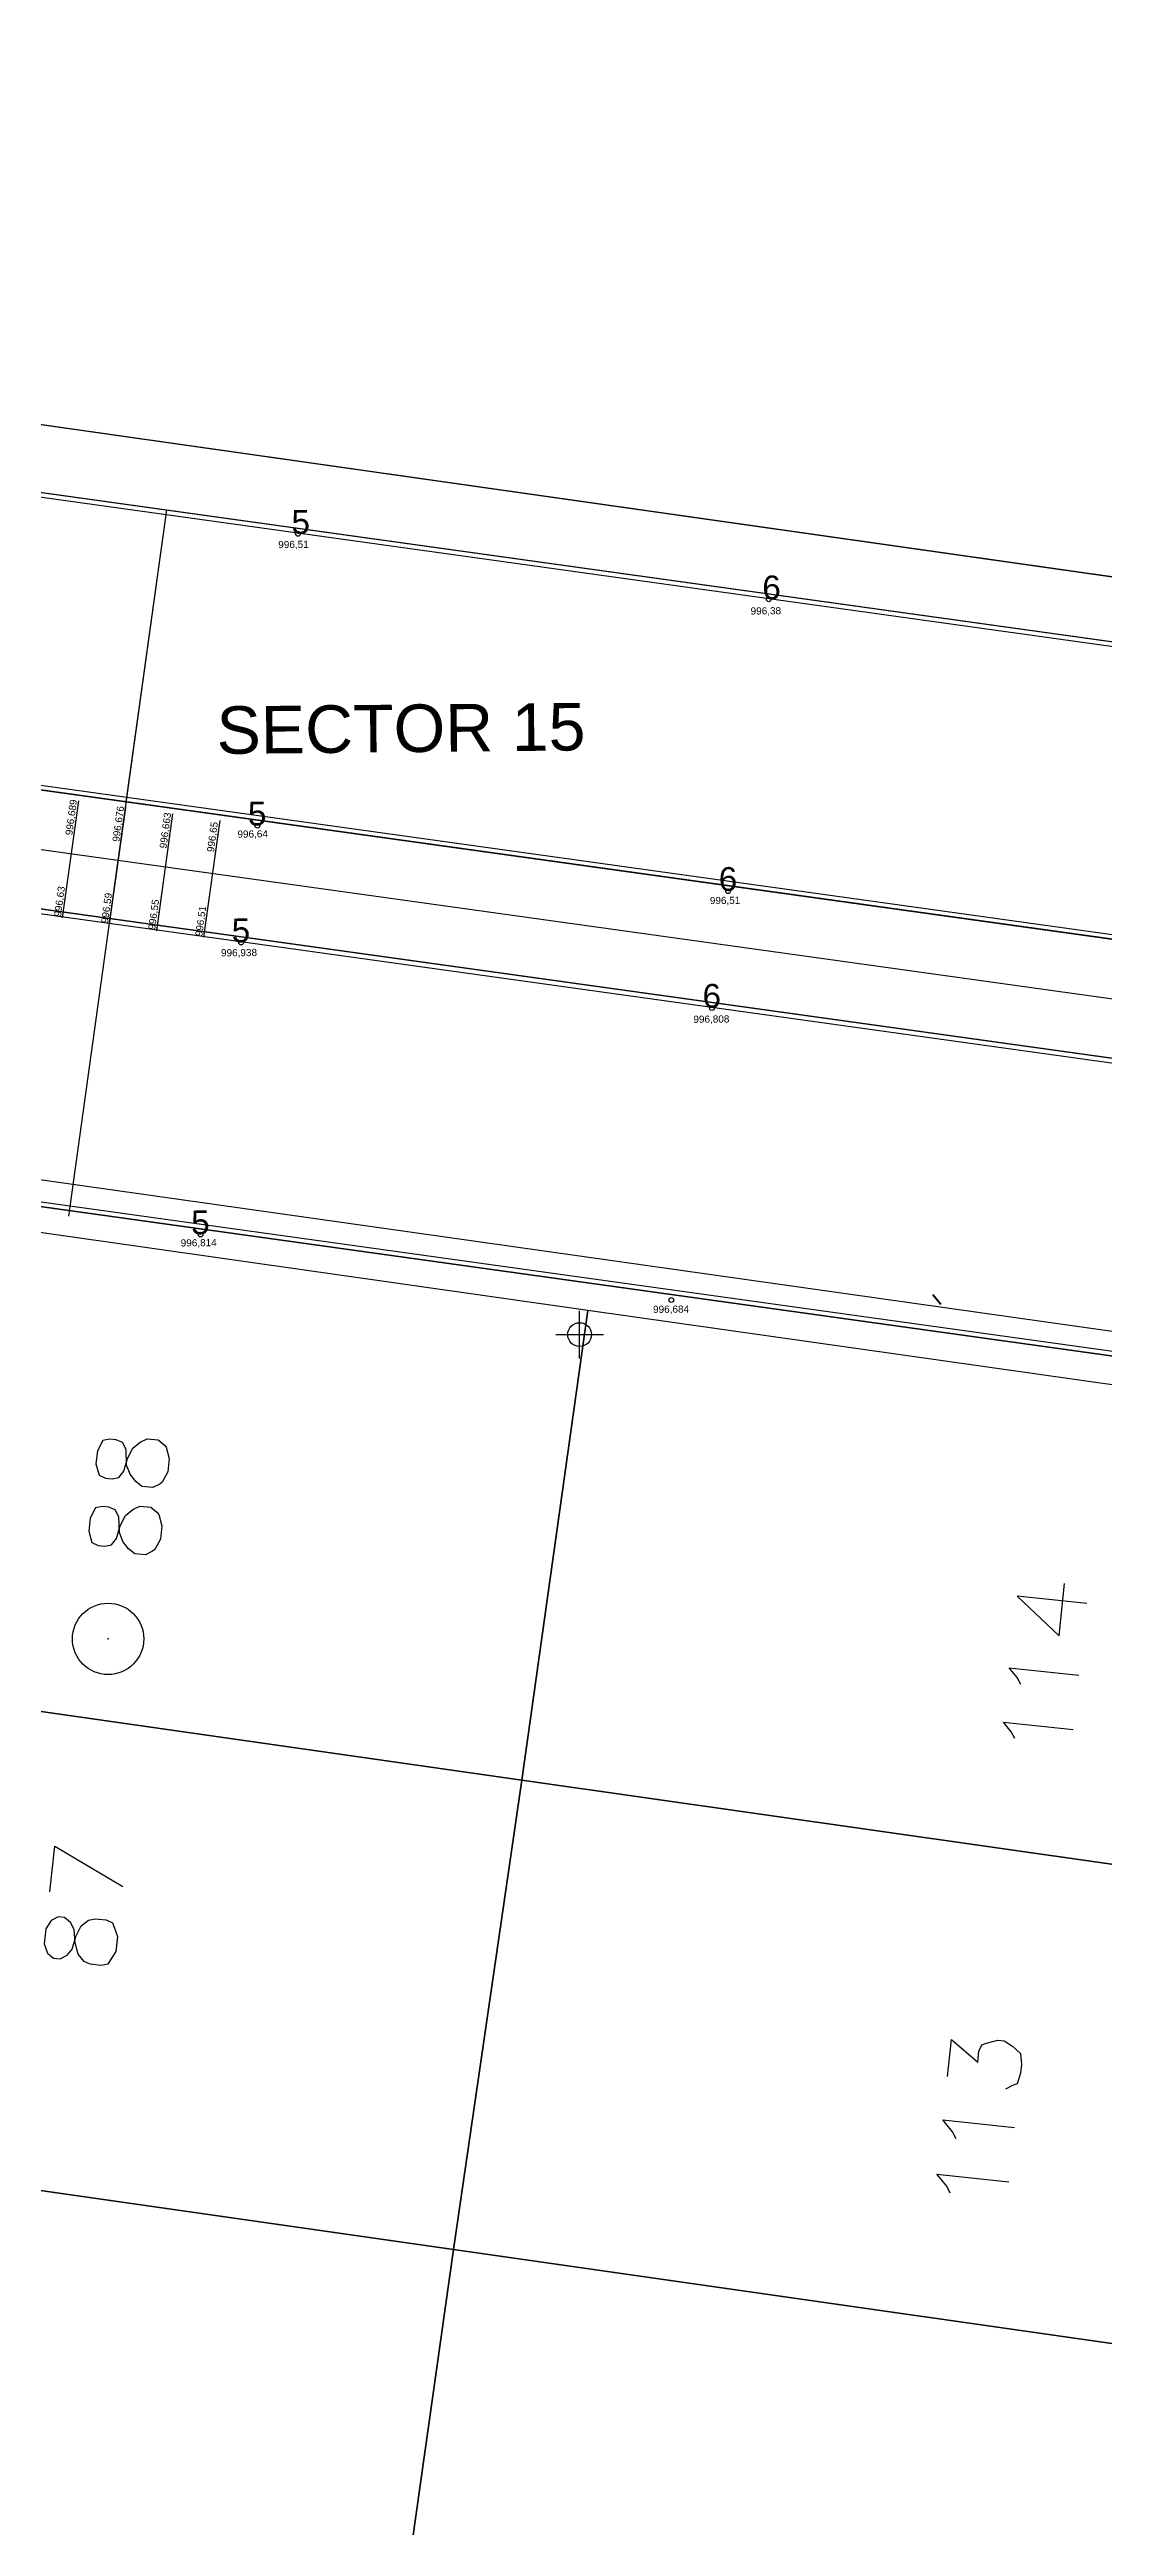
# Model space of a CAD drawing. Header units: metres. Extents: x 678 to 2349, y 417 to 1219.
# Drawn here: x 826.1 to 848.3, y 1021.7 to 1073.8 of the extents above; entities that cross this region are included whole.
import ezdxf

# ---------------------------------------------------------------- set-up
doc = ezdxf.new("R2010")
doc.units = ezdxf.units.M
doc.header["$PDMODE"] = 32
doc.header["$PDSIZE"] = 1.5
for name, color, linetype in [('12-CONDICIONES EXISTENTES', 2, 'Continuous'), ('C-ROAD-PROF-TEXT', 11, 'Continuous'), ('linea 1', 1, 'Continuous'), ('LOTE 243', 1, 'Continuous'), ('puntos nov 7', 50, 'Continuous'), ('PUNTOS V', 4, 'Continuous'), ('V-NODE', 1, 'Continuous')]:
    doc.layers.add(name, color=color, linetype=linetype)
doc.layers.add('PDF2_area escolar', color=7, linetype='Continuous', true_color=0x989898)
doc.layers.add('PDF_Geometry', color=7, linetype='Continuous', true_color=0x797979)
doc.styles.get("Standard").update_dxf_attribs({"font": 'arial.ttf'})

# ---------------------------------------------------------------- blocks, each defined once
blk = doc.blocks.new('*U270')
at = {"color": 0, "linetype": 'ByBlock', "lineweight": -2, "transparency": 16777216}
for p, q in [((-1, 0), (1, 0)), ((0, -1), (0, 1))]:
    blk.add_line(p, q, dxfattribs=at)
blk.add_circle((0, 0), 0.5, dxfattribs=at)
blk = doc.blocks.new('*U1152', base_point=(837.267, 1046.782, 997.875))
at = {"layer": 'V-NODE', "color": 50, "lineweight": -2, "xscale": 0.5, "yscale": 0.5, "zscale": 0.5}
blk.add_blockref('*U270', (837.267, 1046.782, 997.875), dxfattribs=at)
blk = doc.blocks.new('base')
at = {"layer": 'PDF_Geometry', "lineweight": 25, "extrusion": (-0.000787417, 0.063364, 0.99799), "elevation": 0.026}
for points in [[(-314.355, -197.288), (-299.601, -195.681), (-292.744, -194.188), (-282.663, -192.111), (-274.476, -190.361), (-258.037, -185.154), (-248.029, -180.61), (-240.539, -177.71), (-228.643, -174.042), (-222.733, -172.714), (-217.384, -171.04), (-209.935, -169.248), (-202.16, -164.759), (-196.196, -160.284), (-195.073, -159.817), (-178.095, -157.457), (-154.298, -156.614), (-136.667, -154.611), (-124.436, -153.164), (-118.066, -151.474), (-100.79, -146.646), (-80.955, -140.967), (-73.385, -139.328), (-61.694, -135.822), (-40.504, -131.604), (-37.727, -130.872), (-17.661, -129.441), (1.311, -127.461), (21.092, -124.929), (41.006, -122.83), (47.376, -123.458), (63.592, -123.186), (81.402, -124.312), (85.639, -96.072), (88.705, -66.393), (92.811, -40.781), (97.16, -22.386), (100.596, -1.562), (102.483, 8.32), (109.691, 37.361), (117.528, 76.62), (126.217, 115.638), (131.513, 149.592), (134.682, 173.973), (136.916, 195.591), (139.956, 229.678), (141.558, 250.676), (142.614, 271.37), (143.252, 283.21), (147.066, 312.938), (152.58, 355.631), (153.554, 396.042), (150.869, 418.02), (151.777, 438.639), (150.959, 458.028), (151.777, 438.639), (150.869, 418.02), (153.554, 396.042), (152.58, 355.631), (147.066, 312.938), (143.252, 283.21), (142.614, 271.37), (141.558, 250.676), (139.956, 229.678), (136.916, 195.591), (134.682, 173.973), (131.513, 149.592), (126.217, 115.638), (117.528, 76.62), (109.691, 37.361), (102.483, 8.32), (100.596, -1.562), (97.16, -22.386), (92.811, -40.781), (88.705, -66.393), (85.639, -96.072), (81.402, -124.312), (63.592, -123.186), (47.376, -123.458), (41.006, -122.83), (21.092, -124.929), (1.311, -127.461), (-17.661, -129.441), (-37.727, -130.872), (-40.504, -131.604), (-61.694, -135.822), (-73.385, -139.328), (-80.955, -140.967), (-100.79, -146.646), (-118.066, -151.474), (-124.436, -153.164), (-136.667, -154.611), (-154.298, -156.614), (-178.095, -157.457), (-195.073, -159.817), (-196.196, -160.284), (-202.16, -164.759), (-209.935, -169.248), (-217.384, -171.04), (-222.733, -172.714), (-228.643, -174.042), (-240.539, -177.71), (-248.029, -180.61), (-258.037, -185.154), (-274.476, -190.361), (-282.663, -192.111), (-292.744, -194.188), (-299.601, -195.681), (-314.355, -197.288), (-312.178, -178.446), (-309.146, -157.898), (-306.876, -132.899), (-305.823, -118.002), (-298.643, -78.802), (-291.055, -45.077), (-282.252, -15.116), (-275.645, 10.473), (-270.319, 33.898), (-263.825, 63.164), (-258.15, 86.408), (-284.424, 123.888)], [(90.41, -55.701), (23.541, -45.327), (22.42, -46.165), (14.042, -106.087)], [(76.721, 35.815), (75.319, 37.653), (36.902, 43.626), (35.023, 42.276), (24.12, -27.822), (25.516, -29.706), (63.985, -35.639), (65.818, -34.283)], [(34.49, -25.269), (35.953, -25.445), (35.081, -24.598), (34.949, -25.695)], [(35.899, -23.584), (35.974, -23.732), (36.135, -23.937), (34.672, -23.76)], [(36.037, -22.441), (36.112, -22.589), (36.272, -22.794), (34.81, -22.618)], [(56.381, -19.467), (56.265, -20.426), (54.839, -19.559)], [(37.541, -15.342), (37.447, -16.119), (36.903, -15.636), (36.875, -15.865), (36.813, -15.996), (36.716, -16.031), (36.477, -16.095), (36.339, -16.078), (36.168, -15.965), (36.001, -15.806), (35.983, -15.572), (36.005, -15.389), (36.078, -15.166), (36.175, -15.131), (36.323, -15.056)], [(37.375, -14.024), (37.45, -14.172), (37.651, -14.428), (36.143, -14.246)], [(37.513, -12.881), (37.588, -13.029), (37.789, -13.285), (36.281, -13.103)]]:
    blk.add_lwpolyline(points, dxfattribs=at)
for points in [[(46.42, -21.698), (44.906, -31.578), (63.706, -34.492), (64.827, -33.653), (66.221, -24.779)], [(26.666, -18.622), (25.312, -27.548), (26.151, -28.669), (44.906, -31.578), (46.42, -21.698)], [(55.296, -28.471), (55.232, -28.231), (55.1, -28.169), (54.963, -28.153), (54.821, -28.182), (54.713, -28.308), (54.634, -28.577), (54.515, -28.794), (54.361, -28.915), (54.213, -28.99), (53.985, -28.962), (53.859, -28.854), (53.818, -28.803), (53.755, -28.563), (53.788, -28.289), (53.907, -28.072), (53.958, -28.031), (54.106, -27.957), (54.334, -27.984), (54.461, -28.092), (54.581, -28.246), (54.651, -28.44), (54.658, -28.765), (54.733, -28.913), (54.864, -28.975), (55.001, -28.992), (55.144, -28.963), (55.263, -28.745)], [(55.467, -27.054), (55.403, -26.814), (55.271, -26.752), (55.134, -26.736), (54.991, -26.765), (54.884, -26.891), (54.805, -27.16), (54.686, -27.377), (54.532, -27.498), (54.384, -27.573), (54.156, -27.545), (54.029, -27.437), (53.989, -27.386), (53.925, -27.147), (53.958, -26.872), (54.077, -26.655), (54.129, -26.615), (54.277, -26.54), (54.505, -26.567), (54.631, -26.675), (54.752, -26.829), (54.821, -27.023), (54.828, -27.348), (54.903, -27.496), (55.035, -27.558), (55.172, -27.575), (55.315, -27.546), (55.434, -27.328)], [(47.981, -11.824), (46.42, -21.698), (66.221, -24.779), (67.736, -14.899)], [(28.227, -8.748), (26.666, -18.622), (46.42, -21.698), (47.981, -11.824)], [(56.513, -18.37), (56.444, -18.176), (56.317, -18.068), (56.18, -18.051), (56.032, -18.126), (55.924, -18.252), (55.846, -18.521), (55.727, -18.739), (55.573, -18.859), (55.43, -18.888), (55.202, -18.861), (55.07, -18.799), (55.035, -18.702), (54.966, -18.508), (55.005, -18.188), (55.118, -18.016), (55.175, -17.93), (55.317, -17.901), (55.546, -17.928), (55.678, -17.991), (55.798, -18.144), (55.862, -18.384), (55.875, -18.664), (55.95, -18.812), (56.076, -18.92), (56.213, -18.936), (56.361, -18.861), (56.474, -18.69)], [(49.496, -1.944), (47.981, -11.824), (67.736, -14.899), (69.25, -5.019)], [(29.742, 1.132), (28.227, -8.748), (47.981, -11.824), (49.496, -1.944)]]:
    blk.add_lwpolyline(points, close=True, dxfattribs=at)
at = {"layer": 'PDF_Geometry', "color": 2, "lineweight": 40, "extrusion": (-0.000787417, 0.063364, 0.99799), "elevation": 0.026}
blk.add_lwpolyline([(37.482, -31.611), (37.643, -31.816)], dxfattribs=at)

msp = doc.modelspace()

# ---------------------------------------------------------------- linework, layer by layer
for p, q in [((859.4605, 1053.56746, 997.581), (817.82486, 1059.36734, 997.581)), ((817.48249, 1056.91059), (859.10868, 1051.11252, 995.067))]:
    msp.add_line(p, q)
for points, elevation in [([(791.41247, 1069.30647), (858.70585, 1059.93245), (860.54779, 1061.29371), (868.16378, 1119.27689), (868.37945, 1120.91882), (869.97397, 1121.02111), (912.14397, 1124.26111), (919.37678, 1124.87898), (928.44625, 1127.20783)], 997.203), ([(791.41247, 1069.30647), (858.70585, 1059.93245), (860.54779, 1061.29371), (868.16297, 1119.27611), (869.97397, 1121.02111), (881.27383, 1121.8893), (891.24465, 1122.65258), (901.21506, 1123.42142), (911.18567, 1124.18748), (919.37678, 1124.87898), (928.44625, 1127.20783)], 997.203), ([(827.72888, 1057.98513), (828.58309, 1064.13184), (858.70585, 1059.93245), (860.54779, 1061.29371), (860.68899, 1062.36877), (867.82767, 1061.43112), (867.68647, 1060.35605), (866.41579, 1051.34661), (866.23988, 1050.11914), (867.84994, 1049.89485), (866.99453, 1043.75415), (865.12675, 1042.30332), (864.99359, 1041.34487), (857.86209, 1042.33568), (857.99525, 1043.29413), (856.59489, 1045.20283), (855.85209, 1045.3063), (856.7075, 1051.44701), (859.10868, 1051.11252), (859.4605, 1053.56746), (857.04978, 1053.90322), (842.38933, 1055.94418), (827.72888, 1057.98513)], 997.581), ([(827.72888, 1057.98513), (828.58265, 1064.12863), (858.70585, 1059.93245), (860.54779, 1061.29371), (860.68899, 1062.36877), (867.82767, 1061.43112), (867.68646, 1060.35605), (869.1051, 1058.48382), (907.40721, 1053.14831), (909.25781, 1054.46572), (909.38282, 1055.36271), (916.51454, 1054.37349), (916.39286, 1053.50026), (917.80682, 1051.69963), (956.22391, 1046.3481), (955.36971, 1040.20722), (827.72888, 1057.98513)], 997.581), ([(818.2643, 1050.54231), (856.59489, 1045.20283)], 997.203)]:
    msp.add_lwpolyline(points, dxfattribs=dict(elevation=elevation))
at = {"elevation": 995.067}
for points in [[(914.9689, 1043.33114), (876.14432, 1048.73944), (866.23988, 1050.11914), (859.10868, 1051.11252), (817.55125, 1056.9015), (800.44921, 1059.28399), (799.59579, 1053.14301), (826.52967, 1049.39094), (856.59489, 1045.20283), (857.99525, 1043.29413), (857.86209, 1042.33568), (864.99359, 1041.34487), (865.13307, 1042.30842), (866.99453, 1043.75415), (905.34372, 1038.41207), (906.7622, 1036.57971), (906.75506, 1036.52845), (913.88579, 1035.5321), (915.74333, 1036.9634), (954.17384, 1031.61), (955.02804, 1037.75087)], [(856.7075, 1051.44701), (817.50964, 1056.9073), (810.37845, 1057.90075), (800.44921, 1059.28399), (799.59579, 1053.14301), (826.52967, 1049.39094), (855.85209, 1045.3063)]]:
    msp.add_lwpolyline(points, close=True, dxfattribs=at)
msp.add_lwpolyline([(816.40032, 1049.04604), (815.10127, 1039.765), (813.72568, 1029.863), (812.34968, 1019.958), (810.97368, 1010.053), (809.59767, 1000.148), (808.22167, 990.243), (806.93073, 980.9503), (809.09112, 978.02224), (819.0049, 976.63975), (827.37539, 975.48704), (835.73976, 974.32772), (845.63753, 972.95586), (848.52393, 975.12321), (849.54872, 982.49926), (850.92485, 992.40412), (851.69623, 997.95618), (853.07236, 1007.86104), (854.44849, 1017.7659), (855.82462, 1027.67076), (857.20075, 1037.57562), (857.99525, 1043.29413), (856.59489, 1045.20283), (818.26431, 1050.54236)], close=True)
at = {"layer": '12-CONDICIONES EXISTENTES', "color": 1, "linetype": 'Continuous', "elevation": 997.203}
for points in [[(791.26839, 1069.22557), (957.85334, 1046.02015)], [(791.28218, 1069.32462), (957.86718, 1046.11919)], [(789.22921, 1054.58692), (955.80806, 1031.38235)], [(789.24301, 1054.68596), (955.8219, 1031.48139)]]:
    msp.add_lwpolyline(points, dxfattribs=at)
at = {"layer": '12-CONDICIONES EXISTENTES', "color": 0, "elevation": 997.581}
msp.add_lwpolyline([(827.72923, 1057.98765), (828.58302, 1064.13131), (858.70585, 1059.93245), (957.76814, 1046.13299), (956.91017, 1039.99264), (827.72923, 1057.98765)], dxfattribs=at)
at = {"layer": '12-CONDICIONES EXISTENTES', "color": 1, "elevation": 997.203}
for points in [[(790.44058, 1063.28295), (957.01942, 1040.07838)], [(790.42678, 1063.18391), (957.00563, 1039.97934)], [(790.2557, 1061.95577), (956.83455, 1038.7512)], [(790.08462, 1060.72763), (956.66346, 1037.52306)], [(790.07082, 1060.62858), (956.64967, 1037.42401)]]:
    msp.add_lwpolyline(points, dxfattribs=at)
at = {"layer": 'linea 1'}
msp.add_point((827.346, 1040.383, 1039.27), dxfattribs=at)
at = {"layer": 'LOTE 243', "elevation": 996.782}
msp.add_lwpolyline([(816.42216, 1067.27715), (882.14281, 1057.94888)], dxfattribs=at)
at = {"layer": 'PUNTOS V', "color": 1, "elevation": 997.581}
for points in [[(826.51805, 1049.27226), (828.58309, 1064.13184)], [(826.72209, 1058.0076), (826.38069, 1055.55106)], [(827.71257, 1057.86995), (827.37117, 1055.41341)], [(828.70305, 1057.7323), (828.36166, 1055.27576)], [(829.69353, 1057.59465), (829.35214, 1055.13811)]]:
    msp.add_lwpolyline(points, dxfattribs=at)
at = {"layer": 'PUNTOS V', "color": 1}
for centre in [(831.34029, 1063.62458, 996.173), (841.24503, 1062.24759, 996.173), (830.48656, 1057.48364, 996.173), (840.3913, 1056.10665, 996.173), (830.14506, 1055.02727, 996.173), (840.0498, 1053.65028, 996.173), (829.29133, 1048.88633, 996.173), (839.19607, 1047.50934, 996.173)]:
    msp.add_circle(centre, 0.05, dxfattribs=at)

# ---------------------------------------------------------------- block references
at = {"layer": 'PDF2_area escolar'}
msp.add_blockref('base', (882.736, 1016.336, 999.038), dxfattribs=at)
at = {"layer": 'puntos nov 7'}
msp.add_blockref('*U1152', (837.267, 1046.782, 997.875), dxfattribs=at)

# ---------------------------------------------------------------- texts
at = {"layer": 'C-ROAD-PROF-TEXT', "color": 11, "linetype": 'Continuous', "lineweight": -3, "attachment_point": 8}
for s, insert, char_height, rotation in [('{\\C2;5}', (831.40143, 1063.61679, 995.378), 0.5, 0.571108), ('{\\C2;996,51}', (831.2472, 1063.29902), 0.15, 0.571108), ('{\\C2;6}', (841.30704, 1062.23967, 1993.05), 0.5, 0.571108), ('{\\C2;996,38}', (841.18587, 1061.90162), 0.15, 0.571108), ('{\\C2;SECTOR 15}', (833.51331, 1059.0179, 1995.253), 1, 0.571108), ('{\\C2;996,689}', (826.67067, 1057.64814, 997.581), 0.15, 82.350414), ('{\\C2;996,676}', (827.66116, 1057.51053, 997.581), 0.15, 82.350414), ('{\\C2;996,663}', (828.65164, 1057.37292, 997.581), 0.15, 82.350414), ('{\\C2;996,65}', (829.64213, 1057.2353, 997.581), 0.15, 82.350414), ('{\\C2;5}', (830.48498, 1057.48407, 995.378), 0.5, 0.571108), ('{\\C2;996,64}', (830.38923, 1057.20916), 0.15, 0.571108), ('{\\C2;6}', (840.3906, 1056.10696, 1993.05), 0.5, 0.571108), ('{\\C2;996,63}', (826.42492, 1055.87934, 997.581), 0.15, 82.350414), ('{\\C2;996,59}', (827.41541, 1055.74173, 997.581), 0.15, 82.350414), ('{\\C2;996,51}', (840.3279, 1055.81176), 0.15, 0.571108), ('{\\C2;996,55}', (828.40589, 1055.60411, 997.581), 0.15, 82.350414), ('{\\C2;996,51}', (829.39638, 1055.4665, 997.581), 0.15, 82.350414), ('{\\C2;5}', (830.1437, 1055.02762, 995.378), 0.5, 0.571108), ('{\\C2;996,938}', (830.10138, 1054.71305, 996.877), 0.15, 0.571108), ('{\\C2;6}', (840.04931, 1053.65051, 1993.05), 0.5, 0.571108), ('{\\C2;996,808}', (840.04005, 1053.31565, 996.877), 0.15, 0.571108), ('{\\C2;5}', (829.29045, 1048.88645, -1.499), 0.5, 0.571108), ('{\\C2;996,814}', (829.25308, 1048.61116), 0.15, 0.571108), ('{\\C2;996,684}', (839.19175, 1047.21376), 0.15, 0.571108)]:
    msp.add_mtext(s, dxfattribs=dict(at, insert=insert, char_height=char_height, rotation=rotation))

doc.saveas('drawing.dxf')
